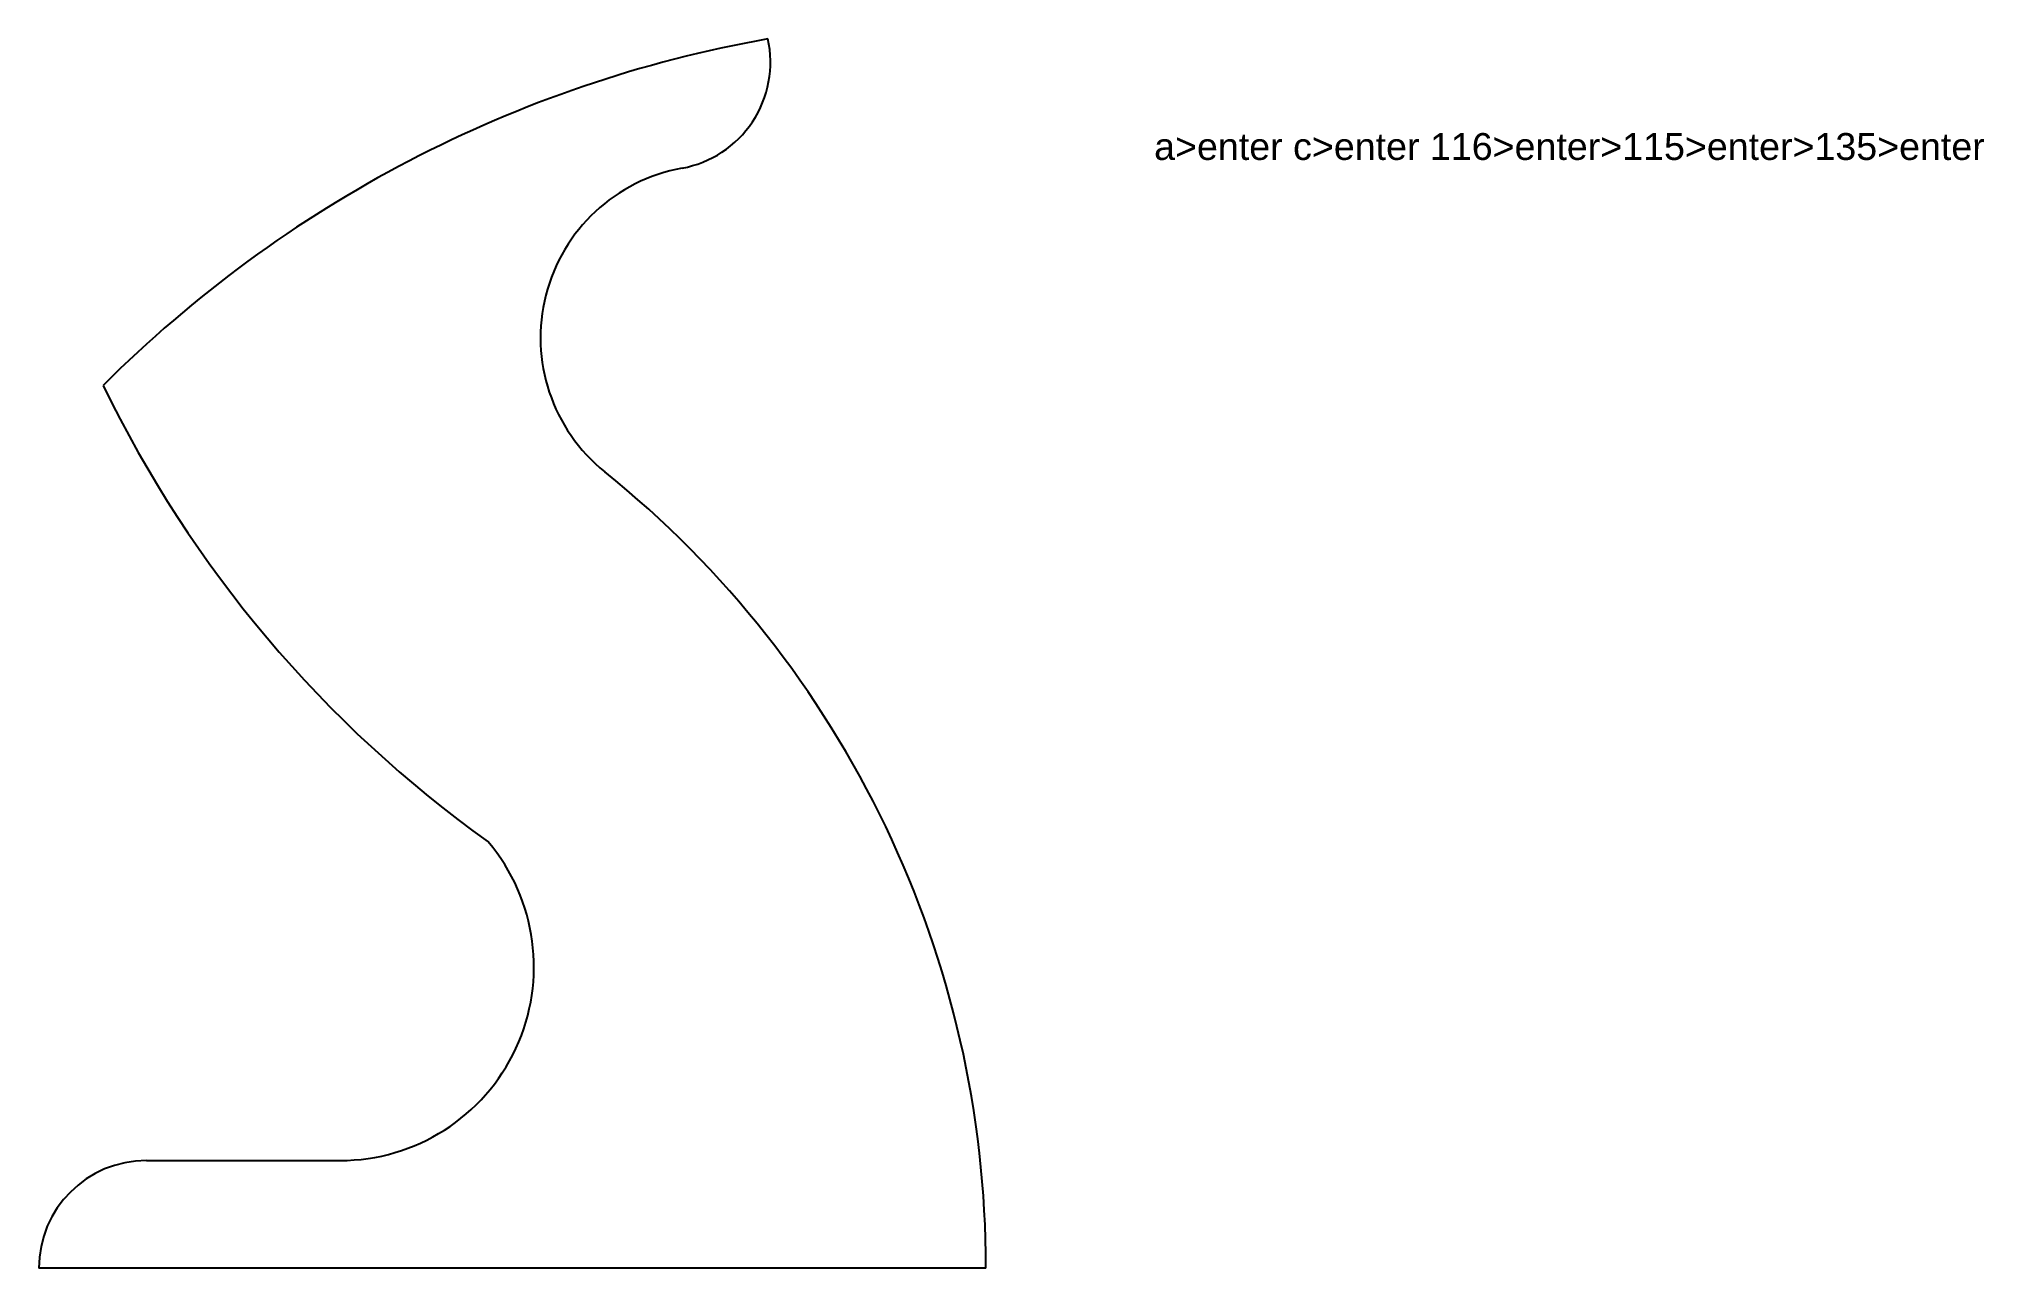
# Model space of a CAD drawing. Header units: millimetres. Extents: x 267 to 448, y 150 to 264.
import ezdxf

# ---------------------------------------------------------------- set-up
doc = ezdxf.new("R2010")
doc.units = ezdxf.units.MM
doc.styles.get("Standard").update_dxf_attribs({"font": 'arial.ttf'})

msp = doc.modelspace()

# ---------------------------------------------------------------- linework, layer by layer
for p, q in [((277.44, 160.08), (295.44, 160.08)), ((355.44, 150.08), (267.44, 150.08))]:
    msp.add_line(p, q)
for centre, radius, start, end in [((355.44, 150.08), 116, 100.0592, 135), ((325.42, 262.13), 10, 280.2581, 12.5296), ((330.05, 236.54), 16, 100.2581, 231.1642), ((374.25, 280.86), 112, 205.8059, 234.4943), ((260.44, 150.08), 95, 0, 51.1642), ((295.44, 178.08), 18, 270, 40.1501), ((277.44, 150.08), 10, 90, 180)]:
    msp.add_arc(centre, radius, start, end)

# ---------------------------------------------------------------- texts
at = {"insert": (371.07, 255.55), "char_height": 2.5, "attachment_point": 1}
msp.add_mtext_dynamic_manual_height_columns('a>enter c>enter 116>enter>115>enter>135>enter', width=149.0051, gutter_width=12.5, heights=[0], dxfattribs=at)

doc.saveas('drawing.dxf')
